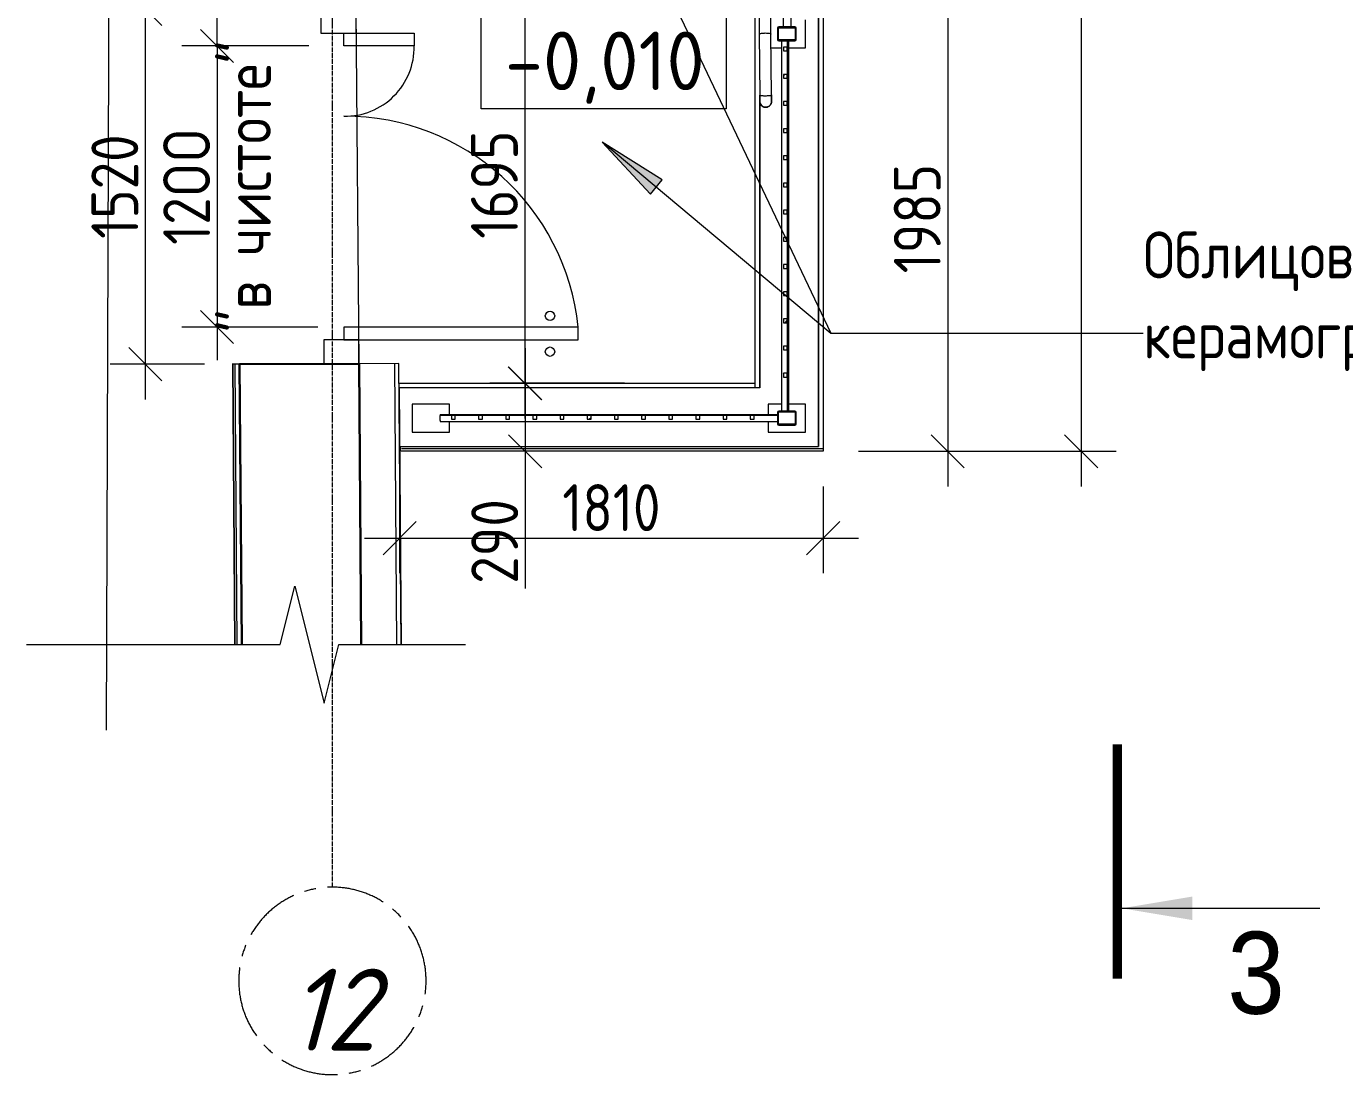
# Model space of a CAD drawing. Header units: millimetres. Extents: x 504091 to 2165846, y 135022 to 442887.
# Drawn here: x 1160183 to 1165812, y 259077 to 263551 of the extents above; entities that cross this region are included whole.
import ezdxf

# ---------------------------------------------------------------- set-up
doc = ezdxf.new("R2010")
doc.units = ezdxf.units.MM
doc.linetypes.add('ADSK_Линия сетки', pattern=[25, 20, -2.5, 0, -2.5])
doc.linetypes.add('осеваяX2', pattern=[4, 2.5, -0.5, 0.5, -0.5])
doc.layers.get('Defpoints').update_dxf_attribs({"color": 255})
for name, color, linetype, lineweight in [('+АР_Вспомогательная', 7, 'Continuous', 9), ('+АР_Выноски', 4, 'Continuous', 9), ('Аннотация', 7, 'Continuous', 9), ('Двери', 7, 'Continuous', 20), ('Ограждение', 7, 'Continuous', 18), ('Оси', 165, 'осеваяX2', 13), ('отметки', 7, 'Continuous', 20), ('Перекрытие', 7, 'Continuous', 18), ('размеры', 7, 'Continuous', 9), ('Стены внутренние', 7, 'Continuous', 18), ('Стены наружные', 7, 'Continuous', 18), ('Стены несущие', 7, 'Continuous', 30), ('Стены отделка', 7, 'Continuous', 30), ('Стены штриховка', 7, 'Continuous', 18)]:
    doc.layers.add(name, color=color, linetype=linetype, lineweight=lineweight)
doc.layers.add('Линии', color=7, linetype='Continuous', lineweight=9, true_color=0x00a600)
doc.styles.add('Arial', font='arial.ttf', dxfattribs={"height": 250})
doc.styles.add('GOST 2.304_new', font='isocpeur.ttf', dxfattribs={"width": 0.9, "oblique": 15})
doc.styles.add('GOST Common_1', font='GOST_Common.ttf', dxfattribs={"width": 0.9, "height": 250})
doc.styles.add('GOST Common_3', font='GOST_Common.ttf', dxfattribs={"height": 250})
doc.styles.add('GOST Common_4', font='GOST_Common.ttf', dxfattribs={"width": 0.9, "height": 200})
doc.styles.add('GOST Common_6', font='GOST_Common.ttf', dxfattribs={"width": 0.9, "height": 200})
doc.dimstyles.new('ADSK_Основной_2_5_мм', dxfattribs={"dimscale": 304.8, "dimtxt": 251.428749, "dimasz": 0.463911, "dimexe": 0.492126, "dimexo": 0.492126, "dimgap": 0.098425, "dimtad": 1, "dimdec": 3, "dimrnd": 0.001, "dimdsep": 46, "dimtxsty": 'GOST Common_1', "dimblk1": 'OBLIQUE', "dimblk2": 'OBLIQUE', "dimsah": 1, "dimcen": 0.09, "dimdle": 0.492126, "dimazin": 2, "dimtfac": 1, "dimtdec": 4, "dimtix": 1, "dimtmove": 0, "dimatfit": 3, "dimfxl": 0, "dimtvp": 1, "dimtolj": 1, "dimtzin": 0, "dimlwd": 20, "dimlwe": 20, "dimarcsym": 0})
doc.dimstyles.new('ADSK_Основной_2_5_мм_Округление_до_10_мм', dxfattribs={"dimscale": 304.8, "dimtxt": 251.428749, "dimasz": 0.463911, "dimexe": 0.492126, "dimexo": 0.492126, "dimgap": 0.098425, "dimtad": 1, "dimdec": 0, "dimrnd": 10, "dimdsep": 46, "dimtxsty": 'GOST Common_1', "dimblk1": 'OBLIQUE', "dimblk2": 'OBLIQUE', "dimsah": 1, "dimcen": 0.09, "dimdle": 0.492126, "dimazin": 2, "dimtfac": 1, "dimtdec": 4, "dimtix": 1, "dimtmove": 0, "dimatfit": 3, "dimfxl": 0, "dimtvp": 1, "dimtolj": 1, "dimtzin": 0, "dimlwd": 20, "dimlwe": 20, "dimarcsym": 0})
doc.dimstyles.new('ADSK_Основной_2_мм', dxfattribs={"dimscale": 304.8, "dimtxt": 201.142999, "dimasz": 0.463911, "dimexe": 0.492126, "dimexo": 0.492126, "dimgap": 0.098425, "dimtad": 1, "dimrnd": 0.01, "dimdsep": 46, "dimtxsty": 'GOST Common_4', "dimblk1": 'OBLIQUE', "dimblk2": 'OBLIQUE', "dimsah": 1, "dimcen": 0.09, "dimdle": 0.492126, "dimazin": 2, "dimtfac": 1, "dimtdec": 4, "dimtix": 1, "dimtmove": 0, "dimatfit": 3, "dimfxl": 0, "dimtvp": 1, "dimtolj": 1, "dimtzin": 0, "dimlwd": 20, "dimlwe": 20, "dimarcsym": 0})
pattern_1 = [(45, (0, 0), (-106.066, 106.066), [])]

# ---------------------------------------------------------------- blocks, each defined once
blk = doc.blocks.new('Ось сетки - Круг_Ø8 мм-8258-План 1-го этажа')
at = {"layer": 'Оси', "lineweight": 20}
for start, end in [(360, 180), (180, 360)]:
    blk.add_arc((0, 0), 4, start, end, dxfattribs=at)
blk = doc.blocks.new('Ограждение крыльца 1 - Ограждение крыльца 1-1744339-План 1-го этажа')
at = {"layer": 'Ограждение'}
h = blk.add_hatch(dxfattribs=at)
h.set_pattern_fill('FP_20', color=256, style=0, pattern_type=2)
h.set_pattern_definition(pattern_1)
h.paths.add_polyline_path([(57293.4, 27586.5), (57324, 27586.5), (57324, 27590.5), (57255.3, 27590.5), (57255.3, 27586.5), (57293, 27586.5)])
h.paths.add_polyline_path([(57249.6, 27592.2), (57253.6, 27592.2), (57253.6, 27640.9), (57249.6, 27640.9), (57249.6, 27615)])
h.paths.add_polyline_path([(57255.3, 27586.5), (57253.6, 27591.2), (57249.6, 27592.2), (57251.3, 27588.2)])
h.paths.add_polyline_path([(57329.6, 27592.2), (57329.6, 27640.9), (57325.6, 27640.9), (57325.6, 27592.2)])
h.paths.add_polyline_path([(57324, 27586.5), (57328, 27588.2), (57329.6, 27592.2), (57325, 27590.5)])
h.paths.add_polyline_path([(57324, 27646.5), (57255.3, 27646.5), (57255.3, 27642.5), (57324, 27642.5)])
h.paths.add_polyline_path([(57329.6, 27640.9), (57328, 27644.9), (57324, 27646.5), (57325.6, 27641.9)])
h.paths.add_polyline_path([(57249.6, 27640.9), (57254.2, 27642.5), (57254.1, 27646.1), (57251.3, 27644.9), (57250.3, 27642.5)])
h = blk.add_hatch(dxfattribs=at)
h.set_pattern_fill('FP_20', color=256, style=0, pattern_type=2)
h.set_pattern_definition(pattern_1)
h.paths.add_polyline_path([(57275, 26151.6), (57291, 26151.6), (57291, 26167.6), (57275, 26167.6)])
h.paths.add_polyline_path([(57291, 26267.6), (57291, 26283.6), (57275, 26283.6), (57275, 26267.6)])
h.paths.add_polyline_path([(57291, 26383.6), (57291, 26399.6), (57275, 26399.6), (57275, 26383.6)])
h.paths.add_polyline_path([(57291, 26499.6), (57291, 26515.6), (57275, 26515.6), (57275, 26499.6)])
h.paths.add_polyline_path([(57275, 26615.6), (57291, 26615.6), (57291, 26631.6), (57275, 26631.6)])
h.paths.add_polyline_path([(57291, 26731.6), (57291, 26747.6), (57275, 26747.6), (57275, 26731.6)])
h.paths.add_polyline_path([(57288.7, 26847.6), (57291, 26847.6), (57291, 26863.6), (57275, 26863.6), (57275, 26847.6)])
h.paths.add_polyline_path([(57275, 26963.6), (57291, 26963.6), (57291, 26979.6), (57275, 26979.6), (57275, 26967.8)])
h.paths.add_polyline_path([(57291, 27079.6), (57291, 27095.6), (57275, 27095.6), (57275, 27079.6)])
h.paths.add_polyline_path([(57275, 27195.6), (57291, 27195.6), (57291, 27211.6), (57275, 27211.6)])
h.paths.add_polyline_path([(57275, 27311.6), (57291, 27311.6), (57291, 27327.6), (57275, 27327.6)])
h.paths.add_polyline_path([(57275, 27427.6), (57291, 27427.6), (57291, 27443.6), (57275, 27443.6)])
h.paths.add_polyline_path([(57291, 27543.6), (57291, 27559.6), (57275, 27559.6), (57275, 27543.6)])
h = blk.add_hatch(dxfattribs=at)
h.set_pattern_fill('FP_20', color=256, style=0, pattern_type=2)
h.set_pattern_definition(pattern_1)
h.paths.add_polyline_path([(57149.6, 25971.6), (57149.6, 25987.6), (57133.6, 25987.6), (57133.6, 25971.6)])
h.paths.add_polyline_path([(55989.6, 25971.6), (55989.6, 25987.6), (55973.6, 25987.6), (55973.6, 25971.6)])
h.paths.add_polyline_path([(55857.6, 25971.6), (55873.6, 25971.6), (55873.6, 25987.6), (55857.6, 25987.6)])
h.paths.add_polyline_path([(57017.6, 25971.6), (57033.6, 25971.6), (57033.6, 25987.6), (57017.6, 25987.6)])
h.paths.add_polyline_path([(56321.6, 25971.6), (56337.6, 25971.6), (56337.6, 25987.6), (56321.6, 25987.6)])
h.paths.add_polyline_path([(56205.6, 25971.6), (56221.6, 25971.6), (56221.6, 25987.6), (56205.6, 25987.6)])
h.paths.add_polyline_path([(56917.6, 25971.6), (56917.6, 25987.6), (56901.6, 25987.6), (56901.6, 25971.6)])
h.paths.add_polyline_path([(56089.6, 25971.6), (56105.6, 25971.6), (56105.6, 25987.6), (56089.6, 25987.6)])
h.paths.add_polyline_path([(56685.6, 25971.6), (56685.6, 25987.6), (56669.6, 25987.6), (56669.6, 25971.6)])
h.paths.add_polyline_path([(56553.6, 25971.6), (56569.6, 25971.6), (56569.6, 25987.6), (56553.6, 25987.6)])
h.paths.add_polyline_path([(56801.6, 25971.6), (56801.6, 25987.6), (56785.6, 25987.6), (56785.6, 25971.6)])
h.paths.add_polyline_path([(56437.6, 25971.6), (56453.6, 25971.6), (56453.6, 25987.6), (56437.6, 25987.6)])
for p, q in [((57150.5, 30268.3), (57172, 27614.9)), ((57222, 27615.3), (57200.5, 30268.7)), ((57275, 27646.5), (57275, 27864.8)), ((57307, 27864.8), (57307, 27646.5)), ((57369, 27556.5), (57369, 27676.5)), ((57172, 27614.9), (57174.1, 27354.7)), ((57172, 27614.9), (57174.1, 27354.7)), ((57224.1, 27355.1), (57222, 27615.3)), ((57224.1, 27355.1), (57222, 27615)), ((57267.1, 27586.5), (57267.1, 26006.5)), ((57293, 26006.5), (57293, 27586.5)), ((57297.1, 27586.5), (57297.1, 26006.5)), ((57222.3, 27556.5), (57267.3, 27556.5)), ((57297, 27556.5), (57369, 27556.5)), ((57174.3, 27327.8), (57174.3, 27327.7)), ((57224.3, 27328.2), (57224.3, 27328.1)), ((55849, 26036.5), (55689.6, 26036.5)), ((55689.6, 26036.5), (55689.6, 25916.5)), ((55849, 25991.6), (55849, 26036.5)), ((57267.3, 26036.5), (57209.6, 26036.5)), ((57209.6, 26036.5), (57209.6, 25991.5)), ((57369, 26036.5), (57297, 26036.5)), ((57369, 25916.5), (57369, 26036.5)), ((55809.6, 25991.7), (55809.6, 25987.6)), ((55809.6, 25991.7), (57249.6, 25991.7)), ((55809.6, 25966.7), (55809.6, 25987.6)), ((55857.6, 25987.6), (55809.6, 25987.6)), ((55809.6, 25966.7), (55809.6, 25961.7)), ((55809.6, 25961.7), (57249.6, 25961.7)), ((55849, 25916.5), (55849, 25961.9)), ((55973.6, 25987.6), (55873.6, 25987.6)), ((56089.6, 25987.6), (55989.6, 25987.6)), ((56205.6, 25987.6), (56105.6, 25987.6)), ((56321.6, 25987.6), (56221.6, 25987.6)), ((56437.6, 25987.6), (56337.6, 25987.6)), ((56553.6, 25987.6), (56453.6, 25987.6)), ((56669.6, 25987.6), (56569.6, 25987.6)), ((56785.6, 25987.6), (56685.6, 25987.6)), ((56901.6, 25987.6), (56801.6, 25987.6)), ((57017.6, 25987.6), (56917.6, 25987.6)), ((57133.6, 25987.6), (57033.6, 25987.6)), ((57249.6, 25987.6), (57149.6, 25987.6)), ((57209.6, 25961.9), (57209.6, 25916.5)), ((55689.6, 25916.5), (55849, 25916.5)), ((57209.6, 25916.5), (57369, 25916.5))]:
    blk.add_line(p, q, dxfattribs=at)
at = {"layer": 'Ограждение', "lineweight": 18}
for p, q in [((57249.6, 27640.9), (57249.6, 27592.2)), ((57253.6, 27592.2), (57253.6, 27640.9)), ((57324, 27646.5), (57255.3, 27646.5)), ((57255.3, 27642.5), (57324, 27642.5)), ((57325.6, 27640.9), (57325.6, 27592.2)), ((57329.6, 27592.2), (57329.6, 27640.9)), ((57324, 27590.5), (57255.3, 27590.5)), ((57255.3, 27586.5), (57324, 27586.5)), ((57291, 27559.6), (57275, 27559.6)), ((57275, 27559.6), (57275, 27543.6)), ((57275, 27543.6), (57291, 27543.6)), ((57291, 27543.6), (57291, 27559.6)), ((57291, 27443.6), (57275, 27443.6)), ((57275, 27443.6), (57275, 27427.6)), ((57275, 27427.6), (57291, 27427.6)), ((57291, 27427.6), (57291, 27443.6)), ((57291, 27327.6), (57275, 27327.6)), ((57275, 27327.6), (57275, 27311.6)), ((57275, 27311.6), (57291, 27311.6)), ((57291, 27311.6), (57291, 27327.6)), ((57291, 27211.6), (57275, 27211.6)), ((57275, 27211.6), (57275, 27195.6)), ((57275, 27195.6), (57291, 27195.6)), ((57291, 27195.6), (57291, 27211.6)), ((57291, 27095.6), (57275, 27095.6)), ((57275, 27095.6), (57275, 27079.6)), ((57275, 27079.6), (57291, 27079.6)), ((57291, 27079.6), (57291, 27095.6)), ((57291, 26979.6), (57275, 26979.6)), ((57275, 26979.6), (57275, 26963.6)), ((57275, 26963.6), (57291, 26963.6)), ((57291, 26963.6), (57291, 26979.6)), ((57291, 26863.6), (57275, 26863.6)), ((57275, 26863.6), (57275, 26847.6)), ((57291, 26847.6), (57291, 26863.6)), ((57275, 26847.6), (57291, 26847.6)), ((57291, 26747.6), (57275, 26747.6)), ((57275, 26747.6), (57275, 26731.6)), ((57291, 26731.6), (57291, 26747.6)), ((57275, 26731.6), (57291, 26731.6)), ((57291, 26631.6), (57275, 26631.6)), ((57275, 26631.6), (57275, 26615.6)), ((57291, 26615.6), (57291, 26631.6)), ((57275, 26615.6), (57291, 26615.6)), ((57291, 26515.6), (57275, 26515.6)), ((57275, 26515.6), (57275, 26499.6)), ((57291, 26499.6), (57291, 26515.6)), ((57275, 26499.6), (57291, 26499.6)), ((57291, 26399.6), (57275, 26399.6)), ((57275, 26399.6), (57275, 26383.6)), ((57291, 26383.6), (57291, 26399.6)), ((57275, 26383.6), (57291, 26383.6)), ((57291, 26283.6), (57275, 26283.6)), ((57275, 26283.6), (57275, 26267.6)), ((57275, 26267.6), (57291, 26267.6)), ((57291, 26267.6), (57291, 26283.6)), ((57291, 26167.6), (57275, 26167.6)), ((57275, 26167.6), (57275, 26151.6)), ((57275, 26151.6), (57291, 26151.6)), ((57291, 26151.6), (57291, 26167.6)), ((57324, 26006.5), (57255.3, 26006.5)), ((55873.6, 25987.6), (55857.6, 25987.6)), ((55857.6, 25987.6), (55857.6, 25971.6)), ((55857.6, 25971.6), (55873.6, 25971.6)), ((55873.6, 25971.6), (55873.6, 25987.6)), ((55989.6, 25987.6), (55973.6, 25987.6)), ((55973.6, 25987.6), (55973.6, 25971.6)), ((55973.6, 25971.6), (55989.6, 25971.6)), ((55989.6, 25971.6), (55989.6, 25987.6)), ((56105.6, 25987.6), (56089.6, 25987.6)), ((56089.6, 25987.6), (56089.6, 25971.6)), ((56089.6, 25971.6), (56105.6, 25971.6)), ((56105.6, 25971.6), (56105.6, 25987.6)), ((56221.6, 25987.6), (56205.6, 25987.6)), ((56205.6, 25987.6), (56205.6, 25971.6)), ((56205.6, 25971.6), (56221.6, 25971.6)), ((56221.6, 25971.6), (56221.6, 25987.6)), ((56337.6, 25987.6), (56321.6, 25987.6)), ((56321.6, 25987.6), (56321.6, 25971.6)), ((56321.6, 25971.6), (56337.6, 25971.6)), ((56337.6, 25971.6), (56337.6, 25987.6)), ((56453.6, 25987.6), (56437.6, 25987.6)), ((56437.6, 25987.6), (56437.6, 25971.6)), ((56437.6, 25971.6), (56453.6, 25971.6)), ((56453.6, 25971.6), (56453.6, 25987.6)), ((56569.6, 25987.6), (56553.6, 25987.6)), ((56553.6, 25987.6), (56553.6, 25971.6)), ((56553.6, 25971.6), (56569.6, 25971.6)), ((56569.6, 25971.6), (56569.6, 25987.6)), ((56685.6, 25987.6), (56669.6, 25987.6)), ((56669.6, 25987.6), (56669.6, 25971.6)), ((56669.6, 25971.6), (56685.6, 25971.6)), ((56685.6, 25971.6), (56685.6, 25987.6)), ((56801.6, 25987.6), (56785.6, 25987.6)), ((56785.6, 25987.6), (56785.6, 25971.6)), ((56785.6, 25971.6), (56801.6, 25971.6)), ((56801.6, 25971.6), (56801.6, 25987.6)), ((56917.6, 25987.6), (56901.6, 25987.6)), ((56901.6, 25987.6), (56901.6, 25971.6)), ((56901.6, 25971.6), (56917.6, 25971.6)), ((56917.6, 25971.6), (56917.6, 25987.6)), ((57033.6, 25987.6), (57017.6, 25987.6)), ((57017.6, 25987.6), (57017.6, 25971.6)), ((57017.6, 25971.6), (57033.6, 25971.6)), ((57033.6, 25971.6), (57033.6, 25987.6)), ((57149.6, 25987.6), (57133.6, 25987.6)), ((57133.6, 25987.6), (57133.6, 25971.6)), ((57133.6, 25971.6), (57149.6, 25971.6)), ((57149.6, 25971.6), (57149.6, 25987.6)), ((57249.6, 26000.9), (57249.6, 25952.2)), ((57253.6, 25952.2), (57253.6, 26000.9)), ((57255.3, 26002.5), (57324, 26002.5)), ((57324, 25950.5), (57255.3, 25950.5)), ((57325.6, 26000.9), (57325.6, 25952.2)), ((57329.6, 25952.2), (57329.6, 26000.9)), ((57255.3, 25946.5), (57324, 25946.5))]:
    blk.add_line(p, q, dxfattribs=at)
at = {"layer": 'Ограждение', "flags": 128}
for points in [[(57174.3, 27327.7), (57174.3, 27327.8), (57174.3, 27327.8), (57174.3, 27328), (57174.3, 27328.2), (57174.3, 27328.4), (57174.3, 27328.7), (57174.3, 27329.1), (57174.3, 27329.5), (57174.3, 27329.9), (57174.3, 27330.5), (57174.3, 27331), (57174.2, 27331.6), (57174.2, 27332.3), (57174.2, 27333), (57174.2, 27333.8), (57174.2, 27334.6), (57174.2, 27335.4), (57174.2, 27336.3), (57174.2, 27337.2), (57174.2, 27338.2), (57174.2, 27339.2), (57174.2, 27340.3), (57174.2, 27341.4), (57174.2, 27342.5), (57174.2, 27343.6), (57174.1, 27344.8), (57174.1, 27346), (57174.1, 27347.2), (57174.1, 27348.5), (57174.1, 27349.8), (57174.1, 27351.1), (57174.1, 27352.4), (57174.1, 27353.7), (57174.1, 27354.7)], [(57174.1, 27354.7), (57174.1, 27353.3), (57174.1, 27352), (57174.1, 27350.7), (57174.1, 27349.4), (57174.1, 27348.1), (57174.1, 27346.9), (57174.1, 27345.7), (57174.1, 27344.5), (57174.2, 27343.3), (57174.2, 27342.2), (57174.2, 27341), (57174.2, 27340), (57174.2, 27338.9), (57174.2, 27337.9), (57174.2, 27337), (57174.2, 27336.1), (57174.2, 27335.2), (57174.2, 27334.3), (57174.2, 27333.6), (57174.2, 27332.8), (57174.2, 27332.1), (57174.2, 27331.5), (57174.3, 27330.9), (57174.3, 27330.3), (57174.3, 27329.8), (57174.3, 27329.4), (57174.3, 27329), (57174.3, 27328.6), (57174.3, 27328.3), (57174.3, 27328.1), (57174.3, 27327.9), (57174.3, 27327.8), (57174.3, 27327.7), (57174.3, 27327.7)], [(57224.1, 27355.1), (57224.1, 27353.7), (57224.1, 27352.4), (57224.1, 27351.1), (57224.1, 27349.8), (57224.1, 27348.5), (57224.1, 27347.3), (57224.1, 27346.1), (57224.1, 27344.9), (57224.2, 27343.7), (57224.2, 27342.6), (57224.2, 27341.5), (57224.2, 27340.4), (57224.2, 27339.3), (57224.2, 27338.3), (57224.2, 27337.4), (57224.2, 27336.5), (57224.2, 27335.6), (57224.2, 27334.7), (57224.2, 27334), (57224.2, 27333.2), (57224.2, 27332.5), (57224.2, 27331.9), (57224.3, 27331.3), (57224.3, 27330.7), (57224.3, 27330.2), (57224.3, 27329.8), (57224.3, 27329.4), (57224.3, 27329), (57224.3, 27328.7), (57224.3, 27328.5), (57224.3, 27328.3), (57224.3, 27328.2), (57224.3, 27328.1), (57224.3, 27328.1)], [(57224.3, 27328.1), (57224.3, 27328.2), (57224.3, 27328.2), (57224.3, 27328.4), (57224.3, 27328.6), (57224.3, 27328.8), (57224.3, 27329.1), (57224.3, 27329.5), (57224.3, 27329.9), (57224.3, 27330.3), (57224.3, 27330.9), (57224.3, 27331.4), (57224.2, 27332), (57224.2, 27332.7), (57224.2, 27333.4), (57224.2, 27334.2), (57224.2, 27335), (57224.2, 27335.8), (57224.2, 27336.7), (57224.2, 27337.6), (57224.2, 27338.6), (57224.2, 27339.6), (57224.2, 27340.7), (57224.2, 27341.8), (57224.2, 27342.9), (57224.1, 27344), (57224.1, 27345.2), (57224.1, 27346.4), (57224.1, 27347.6), (57224.1, 27348.9), (57224.1, 27350.2), (57224.1, 27351.5), (57224.1, 27352.8), (57224.1, 27354.1), (57224.1, 27355.1)], [(57174.3, 27327.7), (57174.3, 27327.8), (57174.3, 27327.8)], [(57188.8, 27305.2), (57187.9, 27305.7), (57187, 27306.1), (57186.2, 27306.6), (57185.3, 27307.2), (57184.5, 27307.8), (57183.7, 27308.4), (57182.9, 27309), (57182.2, 27309.7), (57181.5, 27310.4), (57180.8, 27311.1), (57180.1, 27311.8), (57179.5, 27312.6), (57178.9, 27313.4), (57178.4, 27314.3), (57177.8, 27315.1), (57177.3, 27316), (57176.9, 27316.9), (57176.4, 27317.8), (57176.1, 27318.7), (57175.7, 27319.6), (57175.4, 27320.6), (57175.1, 27321.5), (57174.9, 27322.5), (57174.7, 27323.5), (57174.5, 27324.5), (57174.4, 27325.5), (57174.3, 27326.5), (57174.3, 27327.5), (57174.3, 27327.7)], [(57199.5, 27302.9), (57198.5, 27302.9), (57197.5, 27303), (57196.5, 27303.1), (57195.5, 27303.2), (57194.5, 27303.4), (57193.5, 27303.6), (57192.6, 27303.8), (57191.6, 27304.1), (57190.7, 27304.5), (57189.7, 27304.8), (57188.8, 27305.2), (57187.9, 27305.7), (57187, 27306.1), (57186.2, 27306.6), (57185.3, 27307.2), (57184.5, 27307.8), (57183.7, 27308.4), (57182.9, 27309), (57182.2, 27309.7), (57181.5, 27310.4), (57180.8, 27311.1), (57180.1, 27311.8), (57179.5, 27312.6), (57178.9, 27313.4), (57178.4, 27314.3), (57177.8, 27315.1), (57177.3, 27316), (57176.9, 27316.9), (57176.4, 27317.8), (57176.1, 27318.7), (57175.7, 27319.6), (57175.4, 27320.6), (57175.1, 27321.5), (57174.9, 27322.5), (57174.7, 27323.5), (57174.5, 27324.5), (57174.4, 27325.5), (57174.3, 27326.5), (57174.3, 27327.5), (57174.3, 27327.7)], [(57199.5, 27302.9), (57198.5, 27302.9), (57197.5, 27303), (57196.5, 27303.1), (57195.5, 27303.2), (57194.5, 27303.4), (57193.5, 27303.6), (57192.6, 27303.8), (57191.6, 27304.1)], [(57224.3, 27328.1), (57224.3, 27327.1), (57224.2, 27326.1), (57224.1, 27325.1), (57224, 27324.1), (57223.8, 27323.2), (57223.6, 27322.2), (57223.4, 27321.2), (57223.1, 27320.3), (57222.7, 27319.3), (57222.4, 27318.4), (57222, 27317.5), (57221.5, 27316.6), (57221.1, 27315.7), (57220.6, 27314.8), (57220, 27314), (57219.5, 27313.2), (57218.8, 27312.4), (57218.2, 27311.6), (57217.5, 27310.9), (57216.8, 27310.1), (57216.1, 27309.4), (57215.4, 27308.8), (57214.6, 27308.2), (57213.8, 27307.6), (57213, 27307), (57212.1, 27306.5), (57211.2, 27306), (57210.4, 27305.5), (57209.4, 27305.1), (57208.5, 27304.7), (57207.6, 27304.4), (57206.6, 27304), (57205.7, 27303.8), (57204.7, 27303.5), (57203.7, 27303.3), (57202.7, 27303.2), (57201.7, 27303.1), (57200.8, 27303), (57199.8, 27302.9), (57199.5, 27302.9)], [(57207.6, 27304.4), (57206.6, 27304), (57205.7, 27303.8), (57204.7, 27303.5), (57203.7, 27303.3), (57202.7, 27303.2), (57201.7, 27303.1), (57200.8, 27303), (57199.8, 27302.9), (57199.5, 27302.9)], [(57214.6, 27308.2), (57213.8, 27307.6), (57213, 27307), (57212.1, 27306.5), (57211.2, 27306), (57210.4, 27305.5), (57209.4, 27305.1)], [(57217.5, 27310.9), (57216.8, 27310.1), (57216.1, 27309.4), (57215.4, 27308.8)], [(57221.1, 27315.7), (57220.6, 27314.8), (57220, 27314), (57219.5, 27313.2), (57218.8, 27312.4), (57218.2, 27311.6)], [(57224.3, 27328.1), (57224.3, 27327.1), (57224.2, 27326.1), (57224.1, 27325.1), (57224, 27324.1), (57223.8, 27323.2), (57223.6, 27322.2), (57223.4, 27321.2), (57223.1, 27320.3), (57222.7, 27319.3), (57222.4, 27318.4), (57222, 27317.5), (57221.5, 27316.6)], [(57224.3, 27328.1), (57224.3, 27328.2), (57224.3, 27328.2)]]:
    blk.add_lwpolyline(points, dxfattribs=at)
at = {"layer": 'Ограждение', "lineweight": 18}
for centre, radius, start, end in [((57255.3, 27640.9), 5.66, 90, 180), ((57255.3, 27640.9), 1.66, 90, 180), ((57324, 27640.9), 5.66, 0, 90), ((57324, 27640.9), 1.66, 0, 90), ((57255.3, 27592.2), 5.66, 180, 270), ((57255.3, 27592.2), 1.66, 180, 270), ((57324, 27592.2), 5.66, 270, 0), ((57324, 27592.2), 1.66, 270, 0), ((57255.3, 26000.9), 5.66, 90, 180), ((57324, 26000.9), 5.66, 0, 90), ((57255.3, 25952.2), 5.66, 180, 270), ((57255.3, 26000.9), 1.66, 90, 180), ((57255.3, 25952.2), 1.66, 180, 270), ((57324, 26000.9), 1.66, 0, 90), ((57324, 25952.2), 5.66, 270, 0), ((57324, 25952.2), 1.66, 270, 0)]:
    blk.add_arc(centre, radius, start, end, dxfattribs=at)
at = {"layer": 'Ограждение'}
for start_param, end_param in [(3.070269, 4.312424), (2.898277, 3.000414), (4.393649, 4.712389), (4.712389, 5.066328), (5.139429, 5.343798), (5.399578, 6.354534), (0.140229, 0.24277)]:
    blk.add_ellipse((57199.3, 27328), major_axis=(25, 0.2), ratio=0.998881, start_param=start_param, end_param=end_param, dxfattribs=at)
for points in [[(57172, 27614.9), (57172, 27615.3), (57172.5, 27616.2), (57175, 27617.5), (57179, 27618.6), (57184.3, 27619.4), (57190.4, 27620), (57194.7, 27620.2), (57196.9, 27620.2)], [(57174.4, 27354.2), (57173.9, 27354.5), (57173.9, 27354.9), (57174.4, 27355.2)], [(57174.5, 27355.2), (57173.9, 27354.9), (57173.9, 27354.2), (57176.9, 27353.4), (57182.6, 27352.8), (57190.3, 27352.5), (57196.2, 27352.5), (57199.1, 27352.5)], [(57199.1, 27352.5), (57202, 27352.5), (57207.8, 27352.6), (57215.5, 27353.1), (57221.2, 27353.8), (57224.2, 27354.6), (57224.2, 27355.3), (57223.7, 27355.6)], [(57223.7, 27355.6), (57224.2, 27355.3), (57224.2, 27354.9), (57223.7, 27354.6)], [(57191.7, 27304.2), (57192.1, 27304), (57192.5, 27303.9), (57193, 27303.8)], [(57194.9, 27303.4), (57196.4, 27303.1), (57197.9, 27303), (57199.5, 27303)], [(57199.5, 27303), (57201, 27303), (57202.6, 27303.1), (57204.1, 27303.4)], [(57206, 27303.9), (57206.7, 27304.1), (57207.4, 27304.3), (57208, 27304.5)], [(57215.5, 27309), (57216.2, 27309.5), (57216.9, 27310.2), (57217.5, 27310.8)]]:
    blk.add_open_spline(points, degree=3, dxfattribs=at)
for points, knots in [([(57196.9, 27620.2), (57201.3, 27620.2), (57210, 27619.8), (57218, 27618.2), (57221.4, 27616.6), (57222, 27615.7), (57222, 27615.3)], [0, 0, 0, 0, 0.1666667, 0.3333333, 0.4166667, 0.5, 0.5, 0.5, 0.5]), ([(57174.9, 27333.6), (57174.8, 27333.1), (57174.1, 27329.8), (57174.2, 27323.3), (57176.7, 27316.7), (57179, 27313.2), (57179.8, 27312.3)], [-0.5741032, -0.5741032, -0.5741032, -0.5741032, -0.5555556, -0.4444444, -0.3333333, -0.2866771, -0.2866771, -0.2866771, -0.2866771]), ([(57181.6, 27310.2), (57182.2, 27309.7), (57184.9, 27307.2), (57188.2, 27305.4), (57190.9, 27304.4)], [-0.2517434, -0.2517434, -0.2517434, -0.2517434, -0.2222222, -0.1111111, -0.1111111, -0.1111111, -0.1111111]), ([(57219, 27312.6), (57219.7, 27313.6), (57222.1, 27317), (57224.4, 27323.8), (57224.4, 27330.2), (57223.7, 27333.5), (57223.6, 27334)], [-0.7135267, -0.7135267, -0.7135267, -0.7135267, -0.6666667, -0.5555556, -0.4444444, -0.4258945, -0.4258945, -0.4258945, -0.4258945])]:
    blk.add_open_spline(points, degree=3, knots=knots, dxfattribs=at)
blk = doc.blocks.new('Высотные отметки - Рамка-12095-План 1-го этажа')
at = {"layer": 'Аннотация', "lineweight": 20}
for p, q in [((-6.5, 0), (-6.5, 5)), ((-6.5, 5), (6.5, 5)), ((6.5, 5), (6.5, 0)), ((6.5, 0), (-6.5, 0))]:
    blk.add_line(p, q, dxfattribs=at)
blk = doc.blocks.new('_Oblique')
at = {"color": 0, "linetype": 'ByBlock', "lineweight": -2}
blk.add_line((-0.5, -0.5), (0.5, 0.5), dxfattribs=at)
blk = doc.blocks.new('*D2164')
at = {"layer": 'Defpoints', "color": 0, "lineweight": 20, "transparency": 16777216}
for p in [(1161539, 263467.3), (1160997.7, 262267.2), (1161577.8, 262267.2)]:
    blk.add_point(p, dxfattribs=at)
at = {"layer": 'размеры', "color": 0, "transparency": 16777216}
for p, q in [((1160997.7, 263467.3), (1160997.7, 263608.7)), ((1161389, 263467.3), (1160847.7, 263467.3)), ((1160997.7, 263467.3), (1160997.7, 262267.2)), ((1161427.8, 262267.2), (1160847.7, 262267.2)), ((1160997.7, 262267.2), (1160997.7, 262125.8))]:
    blk.add_line(p, q, dxfattribs=at)
at = {"layer": 'размеры', "color": 0, "transparency": 16777216, "xscale": 141.4, "yscale": 141.4, "zscale": 141.4}
for p, rotation in [((1160997.7, 263467.3), 270), ((1160997.7, 262267.2), 90)]:
    blk.add_blockref('_Oblique', p, dxfattribs=dict(at, rotation=rotation))
at = {"layer": 'размеры', "color": 0, "lineweight": 20, "transparency": 16777216, "char_height": 200, "width": 1595.507, "attachment_point": 5, "rotation": 90, "style": 'GOST Common_6'}
for s, insert in [('\\A1;"в чистоте"', (1161127.7, 262867.2)), ('\\A1;12OO', (1160867.7, 262867.2))]:
    blk.add_mtext(s, dxfattribs=dict(at, insert=insert))
blk = doc.blocks.new('*D2166')
at = {"layer": 'Defpoints', "color": 0, "lineweight": 20, "transparency": 16777216}
for p in [(1161081.2, 263624.7), (1160690.9, 262108.8), (1161093.9, 262108.8)]:
    blk.add_point(p, dxfattribs=at)
at = {"layer": 'размеры', "color": 0, "transparency": 16777216}
for p, q in [((1160690.9, 263774.7), (1160690.9, 261958.8)), ((1160931.2, 263624.7), (1160540.9, 263624.7)), ((1160943.9, 262108.8), (1160540.9, 262108.8))]:
    blk.add_line(p, q, dxfattribs=at)
at = {"layer": 'размеры', "color": 0, "transparency": 16777216, "xscale": 141.4, "yscale": 141.4, "zscale": 141.4}
for p, rotation in [((1160690.9, 263624.7), 90), ((1160690.9, 262108.8), 270)]:
    blk.add_blockref('_Oblique', p, dxfattribs=dict(at, rotation=rotation))
at = {"layer": 'размеры', "color": 0, "lineweight": 20, "transparency": 16777216, "insert": (1160560.9, 262866.8), "char_height": 200, "attachment_point": 5, "rotation": 90, "style": 'GOST Common_6'}
blk.add_mtext('\\A1;1520', dxfattribs=at)
blk = doc.blocks.new('*D2168')
at = {"layer": 'Defpoints', "color": 0, "lineweight": 20, "transparency": 16777216}
for p in [(1163585.5, 266247.3), (1163585.5, 261737.3), (1164687, 261737.3)]:
    blk.add_point(p, dxfattribs=at)
at = {"layer": 'размеры', "color": 0, "transparency": 16777216}
for p, q in [((1164687, 266397.3), (1164687, 261587.3)), ((1163735.5, 266247.3), (1164837, 266247.3)), ((1163735.5, 261737.3), (1164837, 261737.3))]:
    blk.add_line(p, q, dxfattribs=at)
at = {"layer": 'размеры', "color": 0, "transparency": 16777216, "xscale": 141.4, "yscale": 141.4, "zscale": 141.4}
for p, rotation in [((1164687, 266247.3), 90), ((1164687, 261737.3), 270)]:
    blk.add_blockref('_Oblique', p, dxfattribs=dict(at, rotation=rotation))
at = {"layer": 'размеры', "color": 0, "lineweight": 20, "transparency": 16777216, "insert": (1164557, 263992.3), "char_height": 200, "attachment_point": 5, "rotation": 90, "style": 'GOST Common_6'}
blk.add_mtext('\\A1;4510', dxfattribs=at)
blk = doc.blocks.new('*D2170')
at = {"layer": 'Defpoints', "color": 0, "lineweight": 20, "transparency": 16777216}
for p in [(1163310.9, 263723), (1163585.5, 261737.3), (1164117.1, 261737.3)]:
    blk.add_point(p, dxfattribs=at)
at = {"layer": 'размеры', "color": 0, "transparency": 16777216}
for p, q in [((1164117.1, 263873), (1164117.1, 261587.3)), ((1163460.9, 263723), (1164267.1, 263723)), ((1163735.5, 261737.3), (1164267.1, 261737.3))]:
    blk.add_line(p, q, dxfattribs=at)
at = {"layer": 'размеры', "color": 0, "transparency": 16777216, "xscale": 141.4, "yscale": 141.4, "zscale": 141.4}
for p, rotation in [((1164117.1, 263723), 90), ((1164117.1, 261737.3), 270)]:
    blk.add_blockref('_Oblique', p, dxfattribs=dict(at, rotation=rotation))
at = {"layer": 'размеры', "color": 0, "lineweight": 20, "transparency": 16777216, "insert": (1163987.1, 262730.1), "char_height": 200, "attachment_point": 5, "rotation": 90, "style": 'GOST Common_6'}
blk.add_mtext('\\A1;1985', dxfattribs=at)
blk = doc.blocks.new('*D2171')
at = {"layer": 'Defpoints', "color": 0, "lineweight": 20, "transparency": 16777216}
for p in [(1162828.8, 263723), (1162311.8, 262027.3), (1162886.7, 262027.3)]:
    blk.add_point(p, dxfattribs=at)
at = {"layer": 'размеры', "color": 0, "transparency": 16777216}
for p, q in [((1162311.8, 263873), (1162311.8, 261877.3)), ((1162678.8, 263723), (1162161.8, 263723)), ((1162736.7, 262027.3), (1162161.8, 262027.3))]:
    blk.add_line(p, q, dxfattribs=at)
at = {"layer": 'размеры', "color": 0, "transparency": 16777216, "xscale": 141.4, "yscale": 141.4, "zscale": 141.4}
for p, rotation in [((1162311.8, 263723), 90), ((1162311.8, 262027.3), 270)]:
    blk.add_blockref('_Oblique', p, dxfattribs=dict(at, rotation=rotation))
at = {"layer": 'размеры', "color": 0, "lineweight": 20, "transparency": 16777216, "insert": (1162181.8, 262875.1), "char_height": 200, "attachment_point": 5, "rotation": 90, "style": 'GOST Common_6'}
blk.add_mtext('\\A1;1695', dxfattribs=at)
blk = doc.blocks.new('*D2172')
at = {"layer": 'Defpoints', "color": 0, "lineweight": 20, "transparency": 16777216}
for p in [(1162449.2, 262027.3), (1162313, 261737.3), (1162457.6, 261737.3)]:
    blk.add_point(p, dxfattribs=at)
at = {"layer": 'размеры', "color": 0, "transparency": 16777216}
for p, q in [((1162313, 262177.3), (1162313, 261737.3)), ((1162299.2, 262027.3), (1162163, 262027.3)), ((1162307.6, 261737.3), (1162163, 261737.3)), ((1162313, 261737.3), (1162313, 261151.1))]:
    blk.add_line(p, q, dxfattribs=at)
at = {"layer": 'размеры', "color": 0, "transparency": 16777216, "xscale": 141.4, "yscale": 141.4, "zscale": 141.4}
for p, rotation in [((1162313, 262027.3), 90), ((1162313, 261737.3), 270)]:
    blk.add_blockref('_Oblique', p, dxfattribs=dict(at, rotation=rotation))
at = {"layer": 'размеры', "color": 0, "lineweight": 20, "transparency": 16777216, "insert": (1162183, 261352.1), "char_height": 200, "attachment_point": 5, "rotation": 90, "style": 'GOST Common_6'}
blk.add_mtext('\\A1;290', dxfattribs=at)
blk = doc.blocks.new('*D2173')
at = {"layer": 'Defpoints', "color": 0, "lineweight": 20, "transparency": 16777216}
for p in [(1161777, 261723.7), (1163585.5, 261737.3), (1163585.5, 261366.4)]:
    blk.add_point(p, dxfattribs=at)
at = {"layer": 'размеры', "color": 0, "transparency": 16777216}
for p, q in [((1161777, 261573.7), (1161777, 261216.4)), ((1163585.5, 261587.3), (1163585.5, 261216.4)), ((1161627, 261366.4), (1163735.5, 261366.4))]:
    blk.add_line(p, q, dxfattribs=at)
at = {"layer": 'размеры', "color": 0, "transparency": 16777216, "xscale": 141.4, "yscale": 141.4, "zscale": 141.4, "rotation": 180}
blk.add_blockref('_Oblique', (1161777, 261366.4), dxfattribs=at)
at = {"layer": 'размеры', "color": 0, "transparency": 16777216, "xscale": 141.4, "yscale": 141.4, "zscale": 141.4}
blk.add_blockref('_Oblique', (1163585.5, 261366.4), dxfattribs=at)
at = {"layer": 'размеры', "color": 0, "lineweight": 20, "transparency": 16777216, "insert": (1162681.2, 261496.4), "char_height": 200, "attachment_point": 5, "style": 'GOST Common_6'}
blk.add_mtext('\\A1;1810', dxfattribs=at)

msp = doc.modelspace()

# ---------------------------------------------------------------- hatches: boundary and pattern name
at = {"layer": 'Аннотация', "lineweight": 9}
msp.add_hatch(color=256, dxfattribs=at).paths.add_polyline_path([(1162642.279, 263056.6396), (1162847.6691, 262834.4352), (1162898.1814, 262895.1655)])

# ---------------------------------------------------------------- linework, layer by layer
at = {"layer": '+АР_Вспомогательная', "color": 7, "linetype": 'Continuous', "ltscale": 50}
for points in [[(1160537.4506, 268604.825), (1160537.4506, 264490.6172), (1160787.4506, 264428.1172), (1160287.4506, 264303.1172), (1160537.4506, 264240.6172), (1160524.6806, 260546.626)], [(1160183.3194, 260911.9208), (1161267.5486, 260911.9208), (1161330.0486, 261161.9208), (1161455.0486, 260661.9208), (1161517.5486, 260911.9208), (1162057.9082, 260911.9208)]]:
    msp.add_lwpolyline(points, dxfattribs=at)
at = {"layer": '+АР_Выноски', "color": 7, "linetype": 'Continuous', "ltscale": 100}
msp.add_line((1164861.1998, 259786.4283), (1165705.6398, 259786.4283), dxfattribs=at)
at = {"layer": '+АР_Выноски', "color": 7, "linetype": 'Continuous', "ltscale": 100, "const_width": 40}
msp.add_lwpolyline([(1164841.1998, 259486.4283), (1164841.1998, 260486.4283)], dxfattribs=at)
at = {"layer": '+АР_Выноски', "color": 7, "linetype": 'Continuous', "ltscale": 100}
msp.add_solid([(1164861.1998, 259786.4283), (1165161.6499, 259836.7063), (1165161.6499, 259736.1503)], dxfattribs=at)
at = {"layer": 'Аннотация', "lineweight": 9}
for p, q in [((1162601.6072, 264378.8222), (1163618.4594, 262241.3145)), ((1162642.279, 263056.6396), (1162847.6691, 262834.4352)), ((1162898.1814, 262895.1655), (1162642.279, 263056.6396)), ((1162644.0082, 263056.1436), (1163618.4594, 262241.3145)), ((1162847.6691, 262834.4352), (1162898.1814, 262895.1655)), ((1163617.8831, 262241.3145), (1164951.6639, 262241.3145))]:
    msp.add_line(p, q, dxfattribs=at)
at = {"layer": 'Двери'}
for points in [[(1161839.0323, 263522.2518), (1161839.0323, 263467.2518), (1161539.0323, 263467.2518), (1161539.0323, 263522.2518), (1161839.0323, 263522.2518)], [(1162539.0323, 262212.2444), (1162539.0323, 262267.2444), (1161539.0323, 262267.2444), (1161539.0323, 262212.2444), (1162539.0323, 262212.2444)]]:
    msp.add_lwpolyline(points, dxfattribs=at)
for centre, radius, start, end in [((1161544.2584, 263462.0184), 294.8204, 268.9843034, 1.0171077), ((1161542.8789, 262165.9628), 1001.289, 5.8054669, 90.2201081)]:
    msp.add_arc(centre, radius, start, end, dxfattribs=at)
at = {"layer": 'Линии', "color": 7}
for p, q in [((1163585.5147, 266247.2723), (1163585.5147, 261747.2723)), ((1163585.5147, 261747.2723), (1161785.5147, 261747.2723))]:
    msp.add_line(p, q, dxfattribs=at)
at = {"layer": 'Линии', "color": 7, "lineweight": 18}
for centre in [(1162419.0323, 262314.7444), (1162419.0323, 262162.2444)]:
    msp.add_circle(centre, 20, dxfattribs=at)
at = {"layer": 'Оси', "linetype": 'ADSK_Линия сетки'}
msp.add_line((1161490.0801, 259876.5323), (1161490.0801, 268192.0002), dxfattribs=at)
at = {"layer": 'Перекрытие'}
for points in [[(1161441.0323, 263624.7518), (1161441.0323, 263522.2518), (1161591.1389, 263522.2518), (1161591.0323, 263624.7518)], [(1161453.4107, 262212.3526), (1161453.4107, 262109.8526), (1161603.5173, 262109.8526), (1161603.4107, 262212.3526)]]:
    msp.add_lwpolyline(points, close=True, dxfattribs=at)
at = {"layer": 'Стены внутренние'}
for p, q in [((1163565.3547, 266227.2723), (1163565.3547, 261757.2723)), ((1163315.3547, 263234.5708), (1163315.3547, 263236.5784)), ((1163315.3547, 262007.2723), (1163315.3547, 263226.0376)), ((1161779.8026, 261757.2723), (1161777.6943, 261757.2723))]:
    msp.add_line(p, q, dxfattribs=at)
at = {"layer": 'Стены наружные'}
for p, q in [((1163565.5147, 261757.2723), (1163565.5147, 266227.2723)), ((1163585.5147, 266247.2723), (1163585.5147, 261737.2723)), ((1163295.5147, 262007.2723), (1163295.5147, 264022.9713)), ((1161604.306, 262109.9548), (1161591.0624, 263624.7518)), ((1163315.5147, 263224.8951), (1163315.5147, 262007.2723)), ((1161775.3543, 262027.2723), (1163295.5147, 262027.2723)), ((1161775.3543, 262008.1379), (1161775.3543, 262027.2723)), ((1163315.5147, 262007.2723), (1161775.6773, 262007.2723)), ((1161779.8026, 261757.2723), (1163565.5147, 261757.2723)), ((1161779.8026, 261757.2723), (1161779.8026, 261737.2723)), ((1163585.5147, 261737.2723), (1161779.8026, 261737.2723))]:
    msp.add_line(p, q, dxfattribs=at)
at = {"layer": 'Стены несущие'}
for p, q in [((1161604.306, 262109.9548), (1161093.8605, 262108.7856)), ((1161093.8605, 262108.7856), (1161103.7057, 260911.9208)), ((1161103.7057, 260911.9208), (1161093.8605, 262108.7856)), ((1161613.003, 260911.9208), (1161604.306, 262109.9548))]:
    msp.add_line(p, q, dxfattribs=at)
at = {"layer": 'Стены отделка', "lineweight": 9}
for p, q in [((1161093.8605, 262108.7856), (1161062.5809, 262108.5327)), ((1161062.7987, 262108.5344), (1161071.7047, 260911.9208)), ((1161774.3004, 262111.3297), (1161604.306, 262109.9548)), ((1161783.728, 260911.9208), (1161774.3004, 262111.3297)), ((1161604.781, 262017.4749), (1161613.7224, 260911.9208)), ((1161775.6703, 262008.1404), (1161774.6703, 262008.1324)), ((1161774.6703, 262008.1324), (1161783.5145, 260911.9208)), ((1161784.5146, 260911.9208), (1161775.6703, 262008.1404))]:
    msp.add_line(p, q, dxfattribs=at)
at = {"layer": 'Стены штриховка'}
for p, q in [((1161064.5804, 262108.723), (1161073.7047, 260911.9208)), ((1161083.7051, 260911.9208), (1161074.8166, 262108.7463)), ((1161754.8189, 262111.1721), (1161763.7273, 260911.9208))]:
    msp.add_line(p, q, dxfattribs=at)

# ---------------------------------------------------------------- block references
at = {"layer": 'Ограждение', "lineweight": 18}
msp.add_blockref('Ограждение крыльца 1 - Ограждение крыльца 1-1744339-План 1-го этажа', (1106140.5147, 235902.2723), dxfattribs=at)
at = {"layer": 'Оси', "lineweight": 20, "xscale": 99.99999999999993, "yscale": 99.99999999999993, "zscale": 99.99999999999993}
msp.add_blockref('Ось сетки - Круг_Ø8 мм-8258-План 1-го этажа', (1161490.0801, 259476.5323), dxfattribs=at)
at = {"layer": 'отметки', "lineweight": 20, "xscale": 80.52869233845144, "yscale": 80.52869233845144, "zscale": 80.52869233845144, "rotation": 180}
msp.add_blockref('Высотные отметки - Рамка-12095-План 1-го этажа', (1162647.9828, 263601.8545), dxfattribs=at)

# ---------------------------------------------------------------- texts
at = {"layer": '+АР_Выноски', "color": 7, "linetype": 'Continuous', "ltscale": 100, "style": 'Arial', "width": 0.9}
msp.add_text('3', height=350, dxfattribs=at).set_placement((1165311.1998, 259336.4283))
at = {"layer": 'Аннотация', "lineweight": 9, "insert": (1164952.2402, 262674.9789), "char_height": 200, "width": 6036.3, "attachment_point": 1, "line_spacing_factor": 1.022766, "style": 'GOST Common_6'}
msp.add_mtext('\\pt288,576,864,1152,1440,1728,2016,2304,2592,2880,3168,3456,3744,4032,4320,4608,4896,5184,5472,5760,6048,6336,6624,6912,7200,7488,7776,8064,8352,8640,8928,9216;Облицовка входной площадки и ступеней керамогранитной плиткой', dxfattribs=at)
at = {"layer": 'Оси', "insert": (1161489.2494, 259353.6277), "char_height": 350, "width": 387, "attachment_point": 5, "line_spacing_factor": 1.022766, "style": 'GOST 2.304_new'}
msp.add_mtext('\\pt89.999,180.0015,270.0005,359.9995,449.9985,540.001,630,719.999,810.0015,900.0005,989.9995,1079.9985,1170.001,1260,1349.999,1440.0015,1530.0005,1619.9995,1709.9985,1800.001,1890,1979.999,2070.0015,2160.0005,2249.9995,2339.9985,2430.001,2520,2609.999,2700.0015,2790.0005,2879.9995;12', dxfattribs=at)
at = {"layer": 'отметки', "lineweight": 20, "insert": (1162226.5684, 263528.3989), "char_height": 250, "width": 977.532294, "attachment_point": 1, "line_spacing_factor": 1.022761, "style": 'GOST Common_3'}
msp.add_mtext('-0,010', dxfattribs=at)

# ---------------------------------------------------------------- dimensions: what is measured, and where the dimension line sits
at = {"layer": 'размеры', "lineweight": 20}
for base, p1, p2, dimstyle, override, picture, middle in [((1164686.9903, 261737.2723), (1163585.5147, 266247.2723), (1163585.5147, 261737.2723), 'ADSK_Основной_2_5_мм', {"dimpost": '<>', "dimtxsty": 'GOST Common_6', "dimfxl": 1530, "dimlwd": 65535, "dimlwe": 65535}, '*D2168', (1164556.9903, 263992.2723)), ((1160690.8872, 262108.7856), (1161081.236, 263624.7459), (1161093.8605, 262108.7856), 'ADSK_Основной_2_5_мм_Округление_до_10_мм', {"dimtxt": 250, "dimpost": '<>', "dimtxsty": 'GOST Common_6', "dimfxl": 1618.654565, "dimlwd": 65535, "dimlwe": 65535}, '*D2166', (1160560.8872, 262866.7658))]:
    dim = msp.add_linear_dim(base=base, p1=p1, p2=p2, angle=90, dimstyle=dimstyle, override=override, dxfattribs=at)
    dim.commit()
    dim.dimension.update_dxf_attribs({"geometry": picture, "text_midpoint": middle})
for base, p1, p2, text, dimstyle, override, picture, middle in [((1162311.7815, 262027.2723), (1162828.7702, 263722.9713), (1162886.7015, 262027.2723), '1695', 'ADSK_Основной_2_5_мм', {"dimpost": '<>', "dimtxsty": 'GOST Common_6', "dimfxl": 1530, "dimlwd": 65535, "dimlwe": 65535}, '*D2171', (1162181.7815, 262875.1218)), ((1164117.1017, 261737.2723), (1163310.8737, 263722.9713), (1163585.5147, 261737.2723), '1985', 'ADSK_Основной_2_5_мм', {"dimpost": '<>', "dimtxsty": 'GOST Common_6', "dimfxl": 1530, "dimlwd": 65535, "dimlwe": 65535}, '*D2170', (1163987.1017, 262730.1218)), ((1160997.6561, 262267.2444), (1161539.0323, 263467.2518), (1161577.8132, 262267.2444), '12OO\\X"в чистоте"', 'ADSK_Основной_2_мм', {"dimtxt": 250, "dimpost": '<>', "dimtxsty": 'GOST Common_6', "dimfxl": 1299.997878, "dimlwd": 65535, "dimlwe": 65535}, '*D2164', (1160997.6561, 262867.2481))]:
    dim = msp.add_linear_dim(base=base, p1=p1, p2=p2, angle=90, text=text, dimstyle=dimstyle, override=override, dxfattribs=at)
    dim.commit()
    dim.dimension.update_dxf_attribs({"geometry": picture, "text_midpoint": middle})
dim = msp.add_linear_dim(base=(1162312.9526, 261737.2723), p1=(1162449.2415, 262027.2723), p2=(1162457.5934, 261737.2723), angle=90, dimstyle='ADSK_Основной_2_5_мм', override={"dimpost": '<>', "dimtxsty": 'GOST Common_6', "dimfxl": 1530, "dimlwd": 65535, "dimlwe": 65535}, dxfattribs=at)
dim.commit()
dim.dimension.update_dxf_attribs({"geometry": '*D2172', "text_midpoint": (1162312.9526, 261352.1223), "dimtype": 160})
dim = msp.add_linear_dim(base=(1163585.5147, 261366.3516), p1=(1161776.9649, 261723.7273), p2=(1163585.5147, 261737.2723), text='1810', dimstyle='ADSK_Основной_2_5_мм', override={"dimpost": '<>', "dimtxsty": 'GOST Common_6', "dimfxl": 1530, "dimlwd": 65535, "dimlwe": 65535}, dxfattribs=at)
dim.commit()
dim.dimension.update_dxf_attribs({"geometry": '*D2173', "text_midpoint": (1162681.2398, 261496.3516)})

doc.saveas('drawing.dxf')
